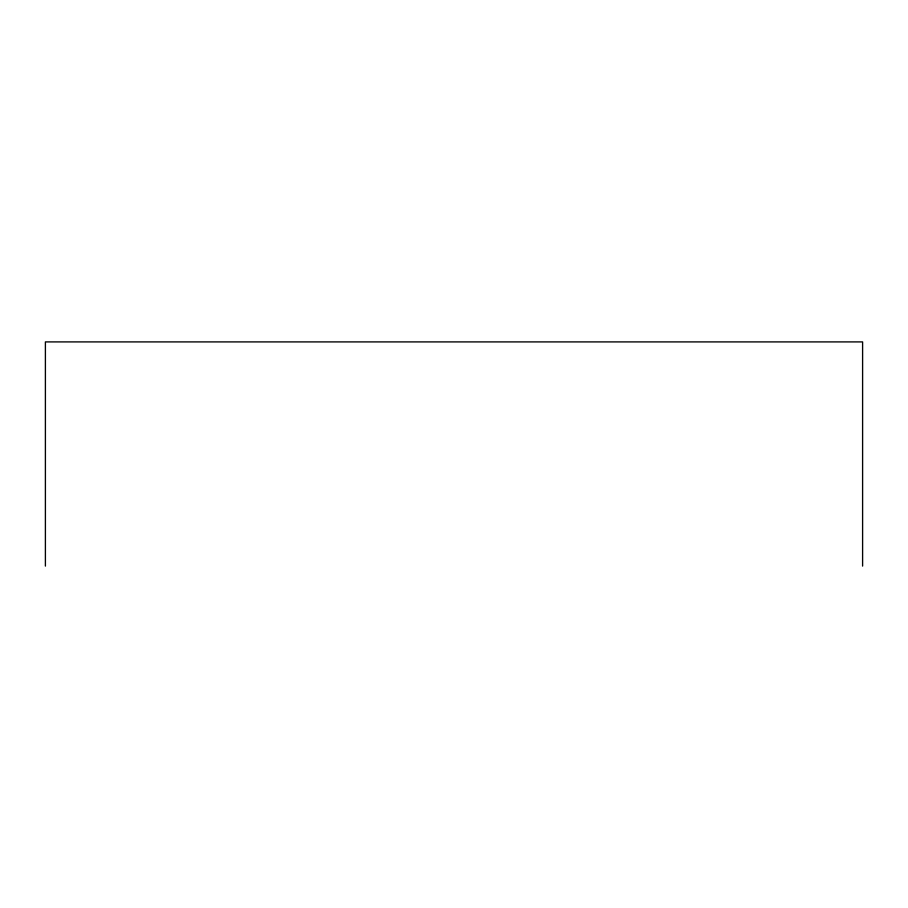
<?xml version="1.0" encoding="UTF-8"?>
<svg xmlns="http://www.w3.org/2000/svg" width="908" height="908" viewBox="0 0 908 908"><rect width="100%" height="100%" fill="white"/><g stroke="black" fill="none" stroke-linecap="round" stroke-linejoin="round"><path stroke-width="1.36" d="M862.6 566.093L862.6 341.907L45.4 341.907L45.4 566.093"/></g></svg>
